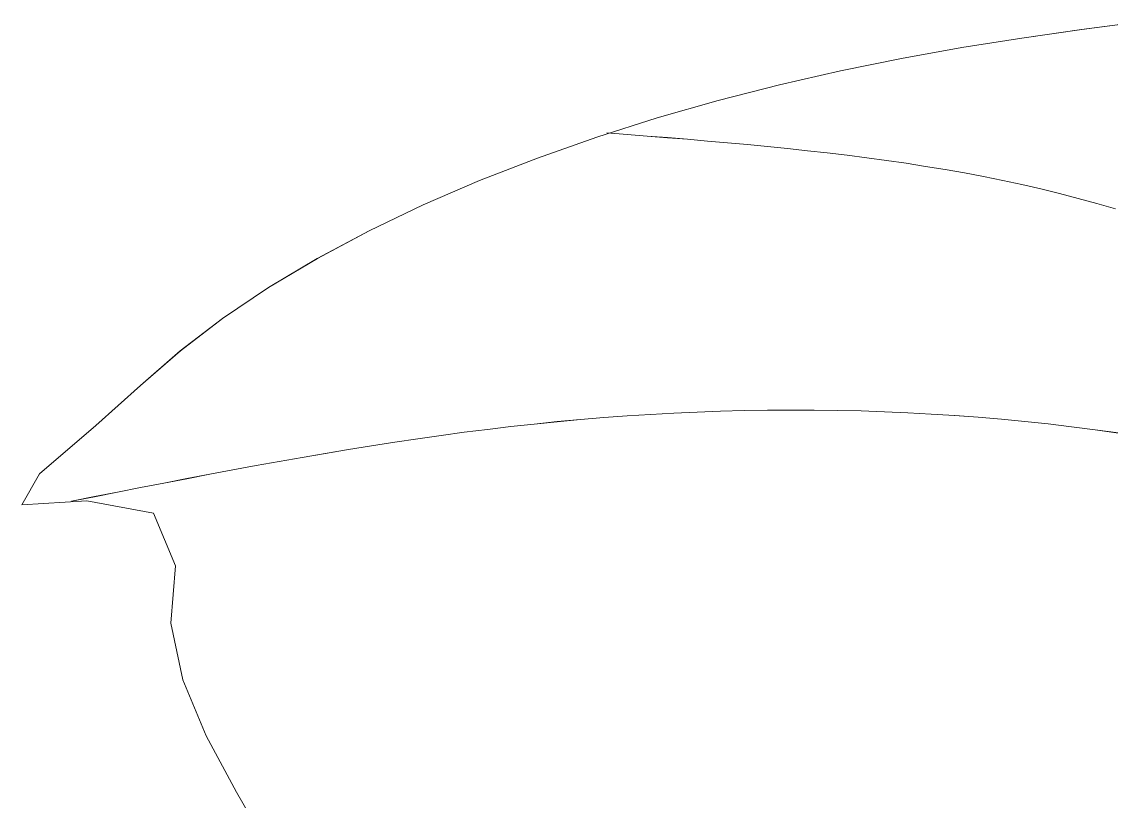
# Model space of a CAD drawing. Header units: centimetres. Extents: x 3695 to 5327, y 1631 to 2449.
# Drawn here: x 4552.82 to 4584.96, y 2012.03 to 2035.02 of the extents above; entities that cross this region are included whole.
import ezdxf

# ---------------------------------------------------------------- set-up
doc = ezdxf.new("R2010")
doc.units = ezdxf.units.CM
doc.layers.add('傢俱', color=7, linetype='Continuous', lineweight=15)

# ---------------------------------------------------------------- blocks, each defined once
blk = doc.blocks.new('沙發030')
for p, q in [((181.093, -214.319), (180.165, -212.634)), ((181.959, -215.99), (181.093, -214.319)), ((182.625, -217.658), (181.959, -215.99)), ((182.948, -219.333), (182.625, -217.658)), ((182.791, -221.025), (182.948, -219.333)), ((183.414, -222.587), (182.791, -221.025)), ((185.368, -222.984), (183.414, -222.587)), ((185.824, -222.976), (185.142, -223.099)), ((187.291, -222.896), (185.368, -222.984)), ((186.752, -223.803), (187.291, -222.896)), ((183.777, -223.345), (183.094, -223.466)), ((184.46, -223.222), (183.777, -223.345)), ((185.142, -223.099), (184.46, -223.222)), ((181.729, -223.705), (181.046, -223.822)), ((182.412, -223.586), (181.729, -223.705)), ((183.094, -223.466), (182.412, -223.586)), ((180.363, -223.937), (179.68, -224.049)), ((181.046, -223.822), (180.363, -223.937)), ((185.069, -225.196), (186.752, -223.803)), ((178.312, -224.265), (177.628, -224.368)), ((178.996, -224.158), (178.312, -224.265)), ((179.68, -224.049), (178.996, -224.158)), ((155.596, -224.595), (154.908, -224.488)), ((156.284, -224.695), (155.596, -224.595)), ((175.574, -224.653), (174.889, -224.739)), ((176.259, -224.562), (175.574, -224.653)), ((176.944, -224.467), (176.259, -224.562)), ((177.628, -224.368), (176.944, -224.467)), ((156.972, -224.787), (156.284, -224.695)), ((157.661, -224.872), (156.972, -224.787)), ((158.35, -224.949), (157.661, -224.872)), ((159.039, -225.019), (158.35, -224.949)), ((172.83, -224.967), (172.143, -225.031)), ((173.517, -224.896), (172.83, -224.967)), ((174.203, -224.82), (173.517, -224.896)), ((174.889, -224.739), (174.203, -224.82)), ((159.729, -225.082), (159.039, -225.019)), ((160.419, -225.137), (159.729, -225.082)), ((161.109, -225.185), (160.419, -225.137)), ((161.799, -225.227), (161.109, -225.185)), ((162.489, -225.261), (161.799, -225.227)), ((163.18, -225.288), (162.489, -225.261)), ((163.87, -225.308), (163.18, -225.288)), ((164.561, -225.321), (163.87, -225.308)), ((167.321, -225.307), (166.631, -225.321)), ((168.011, -225.287), (167.321, -225.307)), ((168.701, -225.26), (168.011, -225.287)), ((169.39, -225.227), (168.701, -225.26)), ((170.079, -225.188), (169.39, -225.227)), ((170.767, -225.142), (170.079, -225.188)), ((171.455, -225.09), (170.767, -225.142)), ((172.143, -225.031), (171.455, -225.09)), ((183.733, -226.353), (185.069, -225.196)), ((165.251, -225.328), (164.561, -225.321)), ((165.941, -225.328), (165.251, -225.328)), ((166.631, -225.321), (165.941, -225.328)), ((182.541, -227.357), (183.733, -226.353)), ((181.279, -228.293), (182.541, -227.357)), ((179.913, -229.181), (181.279, -228.293)), ((178.455, -230.02), (179.913, -229.181)), ((176.916, -230.808), (178.455, -230.02)), ((175.305, -231.547), (176.916, -230.808)), ((155.43, -231.267), (154.886, -231.1)), ((155.978, -231.427), (155.43, -231.267)), ((156.528, -231.579), (155.978, -231.427)), ((157.081, -231.724), (156.528, -231.579)), ((157.638, -231.861), (157.081, -231.724)), ((173.633, -232.236), (175.305, -231.547)), ((158.198, -231.991), (157.638, -231.861)), ((158.761, -232.114), (158.198, -231.991)), ((159.328, -232.23), (158.761, -232.114)), ((159.897, -232.34), (159.328, -232.23)), ((160.468, -232.444), (159.897, -232.34)), ((171.912, -232.875), (173.633, -232.236)), ((161.043, -232.543), (160.468, -232.444)), ((161.619, -232.636), (161.043, -232.543)), ((162.198, -232.724), (161.619, -232.636)), ((162.779, -232.808), (162.198, -232.724)), ((163.362, -232.887), (162.779, -232.808)), ((163.946, -232.963), (163.362, -232.887)), ((164.532, -233.035), (163.946, -232.963)), ((170.151, -233.463), (171.912, -232.875)), ((165.12, -233.104), (164.532, -233.035)), ((165.708, -233.17), (165.12, -233.104)), ((166.298, -233.234), (165.708, -233.17)), ((166.889, -233.295), (166.298, -233.234)), ((167.48, -233.355), (166.889, -233.295)), ((168.073, -233.414), (167.48, -233.355)), ((168.665, -233.471), (168.073, -233.414)), ((168.362, -234), (170.151, -233.463)), ((169.258, -233.528), (168.665, -233.471)), ((169.851, -233.584), (169.258, -233.528)), ((166.555, -234.486), (168.362, -234)), ((164.741, -234.921), (166.555, -234.486)), ((162.931, -235.305), (164.741, -234.921)), ((161.131, -235.639), (162.931, -235.305)), ((159.342, -235.929), (161.131, -235.639)), ((155.798, -236.406), (157.565, -236.183)), ((157.565, -236.183), (159.342, -235.929)), ((154.044, -236.605), (155.798, -236.406))]:
    blk.add_line(p, q)

msp = doc.modelspace()

# ---------------------------------------------------------------- linework, layer by layer
at = {"layer": '傢俱'}
for p, q in [((4585.844, 2035.017), (4584.093, 2034.789)), ((4584.093, 2034.789), (4582.33, 2034.537)), ((4582.33, 2034.537), (4580.557, 2034.255)), ((4580.557, 2034.255), (4578.773, 2033.936)), ((4578.773, 2033.936), (4576.979, 2033.572)), ((4576.979, 2033.572), (4575.175, 2033.16)), ((4575.175, 2033.16), (4573.369, 2032.696)), ((4573.369, 2032.696), (4571.57, 2032.18)), ((4571.57, 2032.18), (4569.79, 2031.614)), ((4570.087, 2031.74), (4570.681, 2031.693)), ((4570.681, 2031.693), (4571.275, 2031.646)), ((4569.79, 2031.614), (4568.039, 2030.998)), ((4571.275, 2031.646), (4571.869, 2031.598)), ((4571.869, 2031.598), (4572.462, 2031.55)), ((4572.462, 2031.55), (4573.054, 2031.499)), ((4573.054, 2031.499), (4573.646, 2031.447)), ((4573.646, 2031.447), (4574.237, 2031.393)), ((4574.237, 2031.393), (4574.826, 2031.337)), ((4574.826, 2031.337), (4575.415, 2031.277)), ((4575.415, 2031.277), (4576.002, 2031.215)), ((4576.002, 2031.215), (4576.588, 2031.149)), ((4576.588, 2031.149), (4577.172, 2031.079)), ((4577.172, 2031.079), (4577.754, 2031.004)), ((4568.039, 2030.998), (4566.328, 2030.331)), ((4577.754, 2031.004), (4578.334, 2030.925)), ((4578.334, 2030.925), (4578.912, 2030.842)), ((4578.912, 2030.842), (4579.488, 2030.753)), ((4579.488, 2030.753), (4580.061, 2030.658)), ((4580.061, 2030.658), (4580.632, 2030.557)), ((4580.632, 2030.557), (4581.2, 2030.45)), ((4581.2, 2030.45), (4581.765, 2030.336)), ((4566.328, 2030.331), (4564.668, 2029.615)), ((4581.765, 2030.336), (4582.327, 2030.215)), ((4582.327, 2030.215), (4582.886, 2030.087)), ((4582.886, 2030.087), (4583.442, 2029.951)), ((4583.442, 2029.951), (4583.994, 2029.808)), ((4583.994, 2029.808), (4584.544, 2029.657)), ((4564.668, 2029.615), (4563.069, 2028.85)), ((4584.544, 2029.657), (4585.091, 2029.499)), ((4563.069, 2028.85), (4561.542, 2028.037)), ((4561.542, 2028.037), (4560.098, 2027.175)), ((4560.098, 2027.175), (4558.747, 2026.265)), ((4558.747, 2026.265), (4557.5, 2025.308)), ((4557.5, 2025.308), (4556.324, 2024.286)), ((4556.324, 2024.286), (4555.008, 2023.107)), ((4569.308, 2023.284), (4569.996, 2023.341)), ((4569.996, 2023.341), (4570.684, 2023.392)), ((4570.684, 2023.392), (4571.373, 2023.436)), ((4571.373, 2023.436), (4572.062, 2023.474)), ((4572.062, 2023.474), (4572.751, 2023.505)), ((4572.751, 2023.505), (4573.441, 2023.53)), ((4573.441, 2023.53), (4574.131, 2023.548)), ((4574.131, 2023.548), (4574.821, 2023.56)), ((4574.821, 2023.56), (4575.511, 2023.564)), ((4575.511, 2023.564), (4576.202, 2023.562)), ((4576.202, 2023.562), (4576.892, 2023.553)), ((4576.892, 2023.553), (4577.583, 2023.537)), ((4577.583, 2023.537), (4578.274, 2023.514)), ((4578.274, 2023.514), (4578.965, 2023.484)), ((4578.965, 2023.484), (4579.656, 2023.447)), ((4579.656, 2023.447), (4580.346, 2023.403)), ((4580.346, 2023.403), (4581.037, 2023.351)), ((4581.037, 2023.351), (4581.727, 2023.292)), ((4555.008, 2023.107), (4553.347, 2021.687)), ((4566.563, 2022.994), (4567.249, 2023.076)), ((4567.249, 2023.076), (4567.935, 2023.151)), ((4567.935, 2023.151), (4568.621, 2023.221)), ((4568.621, 2023.221), (4569.308, 2023.284)), ((4581.727, 2023.292), (4582.418, 2023.226)), ((4582.418, 2023.226), (4583.108, 2023.153)), ((4583.108, 2023.153), (4583.797, 2023.072)), ((4583.797, 2023.072), (4584.487, 2022.983)), ((4563.826, 2022.615), (4564.51, 2022.717)), ((4564.51, 2022.717), (4565.194, 2022.815)), ((4565.194, 2022.815), (4565.878, 2022.907)), ((4565.878, 2022.907), (4566.563, 2022.994)), ((4584.487, 2022.983), (4585.176, 2022.887)), ((4561.778, 2022.285), (4562.461, 2022.399)), ((4562.461, 2022.399), (4563.143, 2022.509)), ((4563.143, 2022.509), (4563.826, 2022.615)), ((4559.733, 2021.924), (4560.415, 2022.047)), ((4560.415, 2022.047), (4561.096, 2022.168)), ((4561.096, 2022.168), (4561.778, 2022.285)), ((4558.371, 2021.67), (4559.052, 2021.798)), ((4559.052, 2021.798), (4559.733, 2021.924)), ((4553.347, 2021.687), (4552.823, 2020.771)), ((4556.329, 2021.277), (4557.01, 2021.409)), ((4557.01, 2021.409), (4557.69, 2021.54)), ((4557.69, 2021.54), (4558.371, 2021.67)), ((4554.969, 2021.009), (4555.649, 2021.143)), ((4555.649, 2021.143), (4556.329, 2021.277)), ((4552.823, 2020.771), (4554.745, 2020.89)), ((4554.288, 2020.875), (4554.969, 2021.009)), ((4554.745, 2020.89), (4556.705, 2020.524)), ((4556.705, 2020.524), (4557.353, 2018.973)), ((4557.353, 2018.973), (4557.223, 2017.278)), ((4557.223, 2017.278), (4557.574, 2015.609)), ((4557.574, 2015.609), (4558.266, 2013.952)), ((4558.266, 2013.952), (4559.159, 2012.295)), ((4559.159, 2012.295), (4560.114, 2010.626))]:
    msp.add_line(p, q, dxfattribs=at)

# ---------------------------------------------------------------- block references
at = {"layer": '傢俱', "rotation": 180.9279815504732}
msp.add_blockref('沙發030', (4743.7, 1800.938), dxfattribs=at)

doc.saveas('drawing.dxf')
